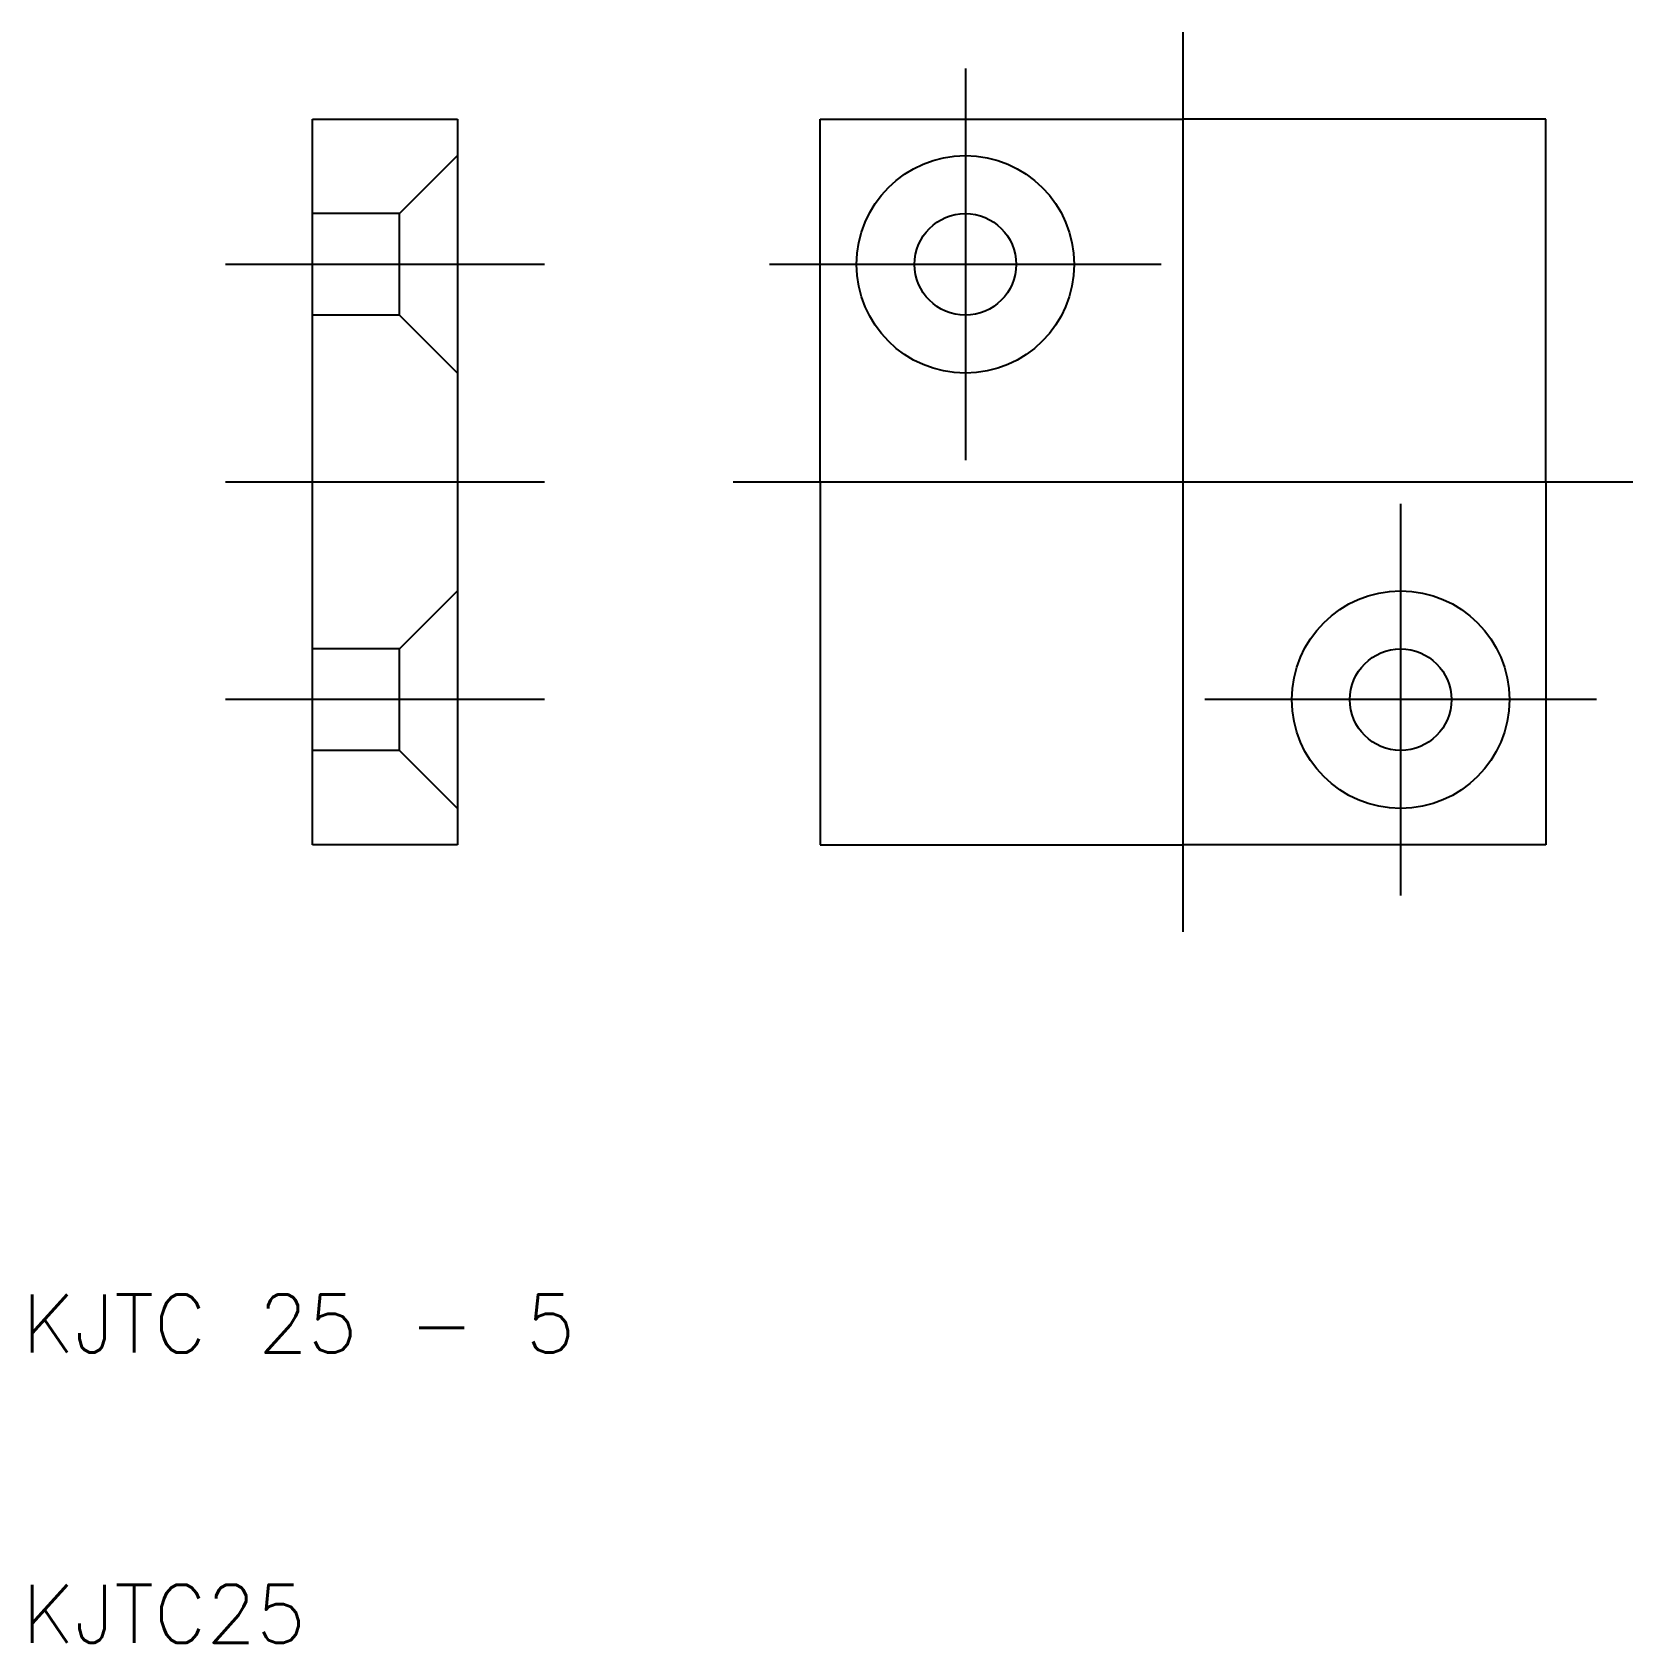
# Model space of a CAD drawing. Extents: x 10.3 to 65.5, y 10 to 65.5.
import ezdxf

# ---------------------------------------------------------------- set-up
doc = ezdxf.new("R2010")
doc.units = 0
doc.linetypes.add('CENTER', pattern=[50.8, 31.75, -6.35, 6.35, -6.35])
doc.linetypes.add('DASHED', pattern=[19.05, 12.7, -6.35])
doc.layers.get('0').update_dxf_attribs({"linetype": 'CONTINUOUS'})
doc.layers.add('CENTER', color=1, linetype='CENTER')
doc.styles.get("Standard").update_dxf_attribs({"font": 'txt.shx'})

msp = doc.modelspace()

# ---------------------------------------------------------------- linework, layer by layer
for p, q in [((20, 37.5), (20, 62.5)), ((20, 62.5), (25, 62.5)), ((25, 62.5), (25, 37.5)), ((37.5, 50), (37.5, 62.5)), ((37.5, 62.5), (50, 62.5)), ((62.5, 62.5), (50, 62.5)), ((62.5, 50), (62.5, 62.5)), ((37.5, 50), (37.5, 37.5)), ((62.5, 50), (62.5, 37.5)), ((25, 37.5), (20, 37.5)), ((37.5, 37.5), (50, 37.5)), ((62.5, 37.5), (50, 37.5))]:
    msp.add_line(p, q)
at = {"color": 3, "linetype": 'DASHED'}
for p, q in [((23, 59.25), (25, 61.25)), ((23, 59.25), (20, 59.25)), ((23, 55.75), (23, 59.25)), ((23, 55.75), (20, 55.75)), ((23, 55.75), (25, 53.75)), ((23, 44.25), (25, 46.25)), ((23, 44.25), (20, 44.25)), ((23, 40.75), (23, 44.25)), ((23, 40.75), (20, 40.75)), ((23, 40.75), (25, 38.75))]:
    msp.add_line(p, q, dxfattribs=at)
for centre, radius in [((42.5, 57.5), 3.75), ((42.5, 57.5), 1.75), ((57.5, 42.5), 3.75), ((57.5, 42.5), 1.75)]:
    msp.add_circle(centre, radius)
at = {"layer": 'CENTER'}
for p, q in [((50, 34.5), (50, 65.5)), ((42.5, 64.25), (42.5, 50.75)), ((28, 57.5), (17, 57.5)), ((49.25, 57.5), (35.75, 57.5)), ((28, 50), (17, 50)), ((65.5, 50), (34.5, 50)), ((57.5, 49.25), (57.5, 35.75)), ((28, 42.5), (17, 42.5)), ((64.25, 42.5), (50.75, 42.5))]:
    msp.add_line(p, q, dxfattribs=at)

# ---------------------------------------------------------------- texts
for s, p in [('KJTC 25 - 5', (10, 20)), ('KJTC25', (10, 10))]:
    msp.add_text(s, height=2).set_placement(p)

doc.saveas('drawing.dxf')
